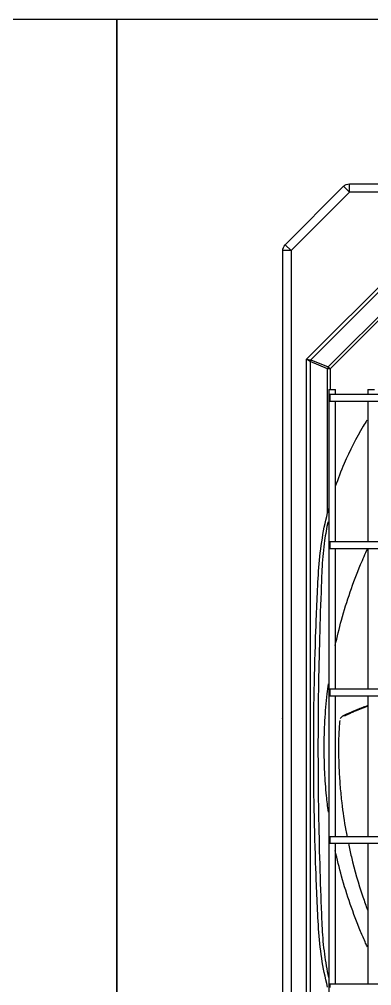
# Model space of a CAD drawing. Header units: millimetres. Extents: x 0 to 504600, y 0 to 118800.
# Drawn here: x 436855 to 437068, y 47616 to 48198 of the extents above; entities that cross this region are included whole.
import ezdxf

# ---------------------------------------------------------------- set-up
doc = ezdxf.new("R2010")
doc.units = ezdxf.units.MM
doc.header["$LTSCALE"] = 200
doc.layers.add('LG-AIRCON', color=240, linetype='Continuous')

# ---------------------------------------------------------------- blocks, each defined once
blk = doc.blocks.new('NEWUXB+UXA 1')
at = {"layer": 'LG-AIRCON', "color": 0}
for p, q in [((-619.67, 725.2), (-584.46, 760.42)), ((-580.93, 756.88), (-616.14, 721.67)), ((-580.93, 756.88), (-584.46, 760.42)), ((-580.93, 761.88), (580.46, 761.88)), ((-580.93, 756.88), (-580.93, 761.88)), ((580.46, 756.88), (-580.93, 756.88)), ((-606.73, 656.37), (-526.02, 737.09)), ((-525.6, 734.51), (-604.16, 655.95)), ((-616.14, 721.67), (-619.67, 725.2)), ((-593.68, 651.61), (-521.26, 724.04)), ((-520.16, 722.94), (-592.58, 650.51)), ((-621.14, 40.68), (-621.14, 721.67)), ((-616.14, 721.67), (-621.14, 721.67)), ((-616.14, 721.67), (-616.14, 40.68)), ((-606.73, 165.82), (-606.73, 656.37)), ((-606.73, 656.37), (-604.16, 655.95)), ((-604.61, 654.85), (-606.73, 656.37)), ((-594.14, 650.51), (-604.61, 654.85)), ((-604.61, 654.85), (-604.61, 167.34)), ((-604.16, 655.95), (-593.68, 651.61)), ((-594.14, 563.72), (-594.14, 650.51)), ((-592.58, 650.51), (-594.14, 650.51)), ((-592.58, 650.51), (-593.68, 651.61)), ((-592.58, 650.51), (-592.58, 638.06)), ((-621.34, 642.73), (-621.34, 639.73)), ((-621.34, 639.73), (-621.34, 443.1)), ((-621.14, 639.73), (-621.34, 639.73)), ((-593.28, 638.06), (-593.28, 184.13)), ((-593.28, 638.06), (-589.28, 638.06)), ((591.81, 635.06), (-592.71, 635.06)), ((-592.71, 635.06), (-592.71, 633.06)), ((-589.28, 635.06), (-589.28, 638.06)), ((-569.78, 638.06), (-569.78, 635.06)), ((-569.78, 638.06), (-565.79, 638.06)), ((-592.71, 633.06), (-592.71, 631.06)), ((-592.71, 631.06), (591.81, 631.06)), ((-589.28, 546.28), (-589.28, 631.06)), ((-569.78, 631.06), (-569.78, 546.28)), ((591.81, 546.28), (-592.71, 546.28)), ((-592.71, 546.28), (-592.71, 544.28)), ((-592.71, 544.28), (-592.71, 542.28)), ((-592.71, 542.28), (591.81, 542.28)), ((-589.28, 457.48), (-589.28, 542.28)), ((-569.78, 542.28), (-569.78, 457.48)), ((591.81, 457.49), (-592.71, 457.49)), ((-592.71, 457.49), (-592.71, 455.49)), ((-592.71, 455.49), (-592.71, 453.49)), ((-592.71, 453.49), (591.81, 453.49)), ((-589.28, 368.71), (-589.28, 453.49)), ((-569.78, 453.49), (-569.78, 368.71)), ((-621.14, 443.1), (-621.34, 443.1)), ((-621.34, 443.1), (-621.34, 440.1)), ((591.81, 368.71), (-592.71, 368.71)), ((-592.71, 368.71), (-592.71, 366.71)), ((-592.71, 366.71), (-592.71, 364.71)), ((-592.71, 364.71), (591.81, 364.71)), ((-589.28, 279.92), (-589.28, 364.71)), ((-569.78, 364.71), (-569.78, 279.92)), ((591.81, 279.92), (-592.71, 279.92)), ((-592.71, 279.92), (-592.71, 277.92))]:
    blk.add_line(p, q, dxfattribs=at)
at = {"layer": 'LG-AIRCON', "color": 0, "extrusion": (0, 0, -1)}
for centre, radius, start, end in [((580.93, 756.88), 5, 45, 90), ((616.14, 721.67), 5, 0, 45), ((620.54, 440.1), 0.8, 318.58948, 0)]:
    blk.add_arc(centre, radius, start, end, dxfattribs=at)
at = {"layer": 'LG-AIRCON', "color": 0}
blk.add_arc((-620.54, 642.73), 0.8, 138.58948, 180, dxfattribs=at)
for centre in [(-603.06, 654.85), (-592.58, 650.51)]:
    blk.add_ellipse(centre, major_axis=(-0.84, -2.03), ratio=0.678598, start_param=4.438375, end_param=4.986403, dxfattribs=at)
for points, knots in [([(-570.37, 619.68), (-571.14, 618.44), (-571.9, 617.2), (-576.93, 608.74), (-580.79, 601.17), (-586.09, 588.86), (-587.87, 584.24), (-589.47, 579.55)], [0, 0, 0, 0, 0.098577, 0.098577, 0.666537, 0.666537, 1, 1, 1, 1]), ([(-602.49, 420.93), (-602.49, 444.91), (-602.06, 468.87), (-600.96, 498.8), (-600.72, 504.78), (-600.16, 516.73), (-599.9, 522.7), (-598.79, 540.57), (-596.99, 552.25), (-594.14, 563.72)], [0, 0, 0, 0, 0.5, 0.5, 0.625, 0.625, 0.75, 0.75, 1, 1, 1, 1]), ([(-593.98, 558.38), (-594.73, 554.65), (-595.37, 550.89), (-596.62, 541.95), (-597.13, 536.74), (-597.72, 526.34), (-597.88, 521.13), (-598.48, 505.5), (-598.81, 495.08), (-599.62, 463.83), (-599.9, 442.98), (-599.9, 422.13)], [0, 0, 0, 0, 0.084354, 0.084354, 0.19881, 0.19881, 0.313265, 0.313265, 0.542177, 0.542177, 1, 1, 1, 1]), ([(-589.5, 483.92), (-588.38, 489.05), (-584.28, 505.58), (-577.56, 525.11), (-571.42, 539.17), (-569.94, 542.41)], [0, 0, 0, 0, 0.254796, 0.827092, 1, 1, 1, 1]), ([(-596.19, 422.13), (-596.17, 424.88), (-596.12, 430.36), (-595.76, 438.55), (-595.18, 446.68), (-594.45, 454.06), (-593.87, 458.72), (-593.6, 460.71)], [0, 0, 0, 0, 0.213165, 0.424969, 0.635409, 0.844484, 1, 1, 1, 1]), ([(-569.78, 447.34), (-570.29, 447.16), (-572.88, 446.22), (-576.3, 444.83), (-579.87, 443.27), (-581.66, 442.38), (-582.79, 441.84), (-583.66, 441.52), (-584.58, 441.43), (-585.04, 441.35), (-585.22, 441.33)], [0, 0, 0, 0, 0.085996, 0.432677, 0.579521, 0.710147, 0.777201, 0.826739, 0.904569, 1, 1, 1, 1]), ([(-569.79, 447.67), (-570.06, 447.58), (-570.68, 447.36), (-571.52, 447.06), (-572.31, 446.77), (-573.09, 446.47), (-573.85, 446.17), (-574.72, 445.83), (-575.46, 445.53), (-576.18, 445.23), (-576.79, 444.98), (-577.4, 444.72), (-578.07, 444.43), (-578.74, 444.15), (-579.39, 443.87), (-579.91, 443.64), (-580.46, 443.4), (-580.92, 443.2), (-581.46, 442.97), (-581.87, 442.79), (-582.34, 442.59), (-582.76, 442.4), (-583.1, 442.25), (-583.48, 442.09), (-583.63, 442.02), (-583.68, 442)], [0, 0, 0, 0, 0.047147, 0.107974, 0.148526, 0.189077, 0.249904, 0.290456, 0.351283, 0.391834, 0.432386, 0.472937, 0.513489, 0.574316, 0.614867, 0.655419, 0.69597, 0.736522, 0.777073, 0.817625, 0.858176, 0.898727, 0.939279, 0.97983, 1, 1, 1, 1]), ([(-586.77, 438.77), (-587.07, 435.73), (-587.5, 429.81), (-587.55, 419.8), (-587.31, 409.46), (-586.61, 398.82), (-585.4, 386.77), (-583.92, 376.79), (-582.65, 369.97), (-582.41, 368.71)], [0, 0, 0, 0, 0.125694, 0.246952, 0.424132, 0.567334, 0.705272, 0.945108, 1, 1, 1, 1]), ([(-583.88, 441.91), (-584.2, 441.74), (-584.84, 441.37), (-585.59, 440.97), (-586.08, 440.42), (-586.41, 439.91), (-586.55, 439.63)], [0, 0, 0, 0, 0.181976, 0.413188, 0.708779, 1, 1, 1, 1]), ([(-594.14, 278.15), (-597.01, 289.68), (-598.8, 301.4), (-599.9, 319.25), (-600.17, 325.22), (-600.72, 337.15), (-600.96, 343.12), (-602.06, 372.99), (-602.49, 396.97), (-602.49, 420.93)], [0, 0, 0, 0, 0.25, 0.25, 0.375, 0.375, 0.5, 0.5, 1, 1, 1, 1]), ([(-599.9, 422.13), (-599.9, 401.41), (-599.62, 380.68), (-598.83, 349.6), (-598.5, 339.24), (-597.9, 323.72), (-597.73, 318.54), (-597.18, 308.21), (-596.7, 303.08), (-595.38, 293.29), (-594.57, 288.63), (-593.58, 283.99)], [0, 0, 0, 0, 0.44833, 0.44833, 0.672495, 0.672495, 0.784577, 0.784577, 0.89666, 0.89666, 1, 1, 1, 1]), ([(-593.6, 383.57), (-594.04, 386.83), (-594.97, 394.84), (-595.98, 407.7), (-596.12, 417.3), (-596.19, 422.13)], [0, 0, 0, 0, 0.254972, 0.625378, 1, 1, 1, 1]), ([(-581.61, 364.71), (-581.04, 361.98), (-578.63, 351.25), (-574.8, 337.87), (-571.03, 327.21), (-570.06, 324.6)], [0, 0, 0, 0, 0.204786, 0.80511, 1, 1, 1, 1]), ([(-570.08, 302.16), (-570.45, 302.97), (-571.87, 306.11), (-577.86, 320.06), (-584.26, 338.62), (-588.36, 355.14), (-589.49, 360.3)], [0, 0, 0, 0, 0.043362, 0.168663, 0.74173, 1, 1, 1, 1])]:
    blk.add_open_spline(points, degree=3, knots=knots, dxfattribs=at)
blk.add_open_spline([(-593.29, 566.98), (-593.59, 565.89), (-593.87, 564.79), (-594.14, 563.72)], degree=3, dxfattribs=at)

msp = doc.modelspace()

# ---------------------------------------------------------------- linework, layer by layer
at = {"layer": 'LG-AIRCON', "color": 8}
for points in [[(434234.22, 48198.42), (436914.22, 48198.42), (436914.22, 47238.42), (434234.22, 47238.42)], [(436914.22, 48198.42), (439284.22, 48198.42), (439284.22, 47238.42), (436914.22, 47238.42)]]:
    msp.add_lwpolyline(points, close=True, dxfattribs=at)

# ---------------------------------------------------------------- block references
at = {"layer": 'LG-AIRCON', "color": 82}
msp.add_blockref('NEWUXB+UXA 1', (437635.24, 47337.41), dxfattribs=at)

doc.saveas('drawing.dxf')
